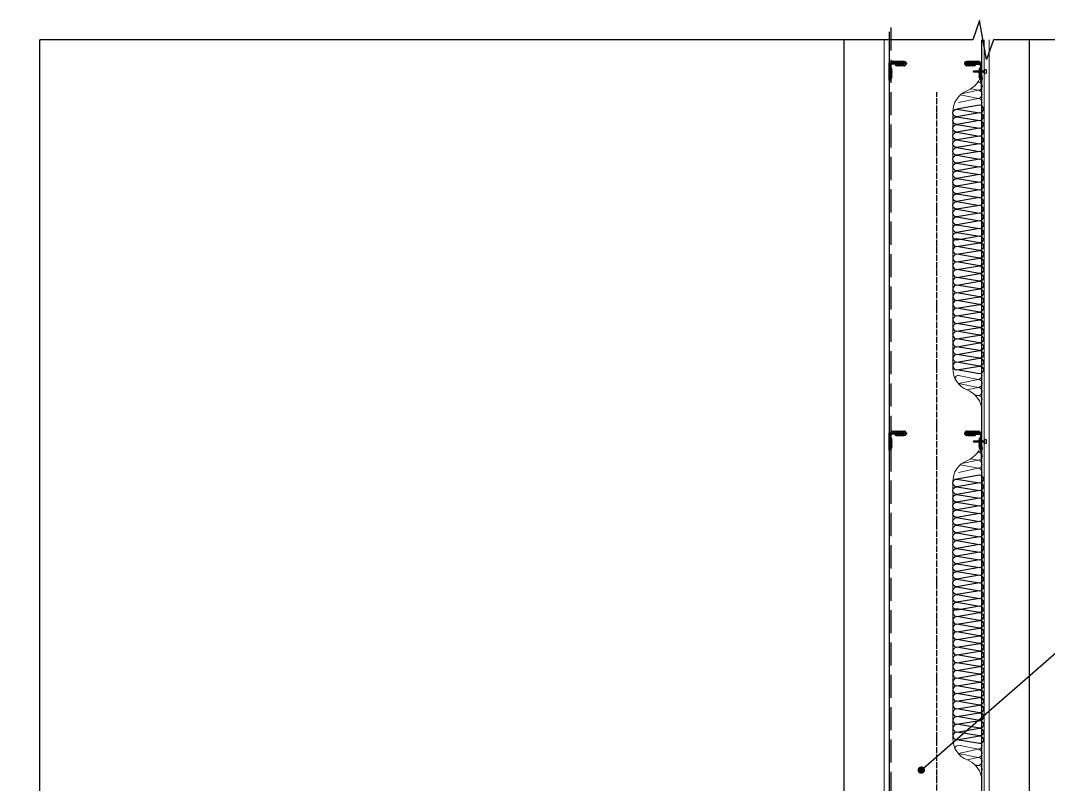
# Model space of a CAD drawing. Extents: x -1899985 to 1774885, y 556286 to 2175695.
# Drawn here: x -948432 to -945098, y 575523 to 578001 of the extents above; entities that cross this region are included whole.
import ezdxf
from ezdxf.xclip import XClip

# ---------------------------------------------------------------- set-up
doc = ezdxf.new("R2010")
doc.units = 0
doc.header["$LTSCALE"] = 10
doc.header["$MEASUREMENT"] = 0
doc.header["$XCLIPFRAME"] = 0
doc.linetypes.add('20剖面图$0$DOTE', pattern=[2.42, 2, -0.2, 0.02, -0.2])
doc.linetypes.add('20剖面图$0$ZN-DASH', pattern=[0.35, 0.25, -0.1])
for name, color, linetype in [('20剖面图$0$!ZN1-填充-8', 8, 'Continuous'), ('20剖面图$0$!ZN4-焊缝-8', 8, 'Continuous'), ('20剖面图$0$!ZN5-钢材投影-40', 40, 'Continuous'), ('20剖面图$0$!ZN5-钢材断面-2', 2, 'Continuous'), ('20剖面图$0$!ZN6-虚线-8', 8, '20剖面图$0$ZN-DASH'), ('20剖面图$0$A-AXIS-DOTE', 14, '20剖面图$0$DOTE'), ('20剖面图$0$A-AXIS-SYMB', 3, 'Continuous'), ('20剖面图$0$A-LIN-V', 9, 'Continuous'), ('20剖面图$0$COLUMN', 9, 'Continuous'), ('20剖面图$0$DIM_SYMB', 3, 'Continuous'), ('20剖面图$0$Fill', 8, 'Continuous'), ('A-LIN-V', 9, 'Continuous')]:
    doc.layers.add(name, color=color, linetype=linetype)
doc.layers.add('20剖面图$0$0_INSULATION', color=252, linetype='Continuous', lineweight=9, transparency=0.2)
doc.layers.add('20剖面图$0$0_SCREW RIVET', color=4, linetype='Continuous', lineweight=15)
doc.layers.add('20剖面图$0$彩钢板', color=6, linetype='Continuous', lineweight=15)

# ---------------------------------------------------------------- blocks, each defined once
blk = doc.blocks.new('20剖面图$0$G$C845E5159')
at = {"layer": '20剖面图$0$COLUMN'}
blk.add_lwpolyline([(300, 700), (300, -11000), (-300, -11000), (-300, 700), (300, 700)], dxfattribs=at)
blk = doc.blocks.new('20剖面图$0$2342432')
at = {"layer": '20剖面图$0$0_INSULATION'}
for p, q in [((-1752476.2, 571392.5), (-1752487.1, 571390.2)), ((-1752483.5, 571394), (-1752476.2, 571392.5)), ((-1752476.2, 571366.3), (-1752539.3, 571353.2)), ((-1752539.3, 571353.2), (-1752476.2, 571340.1)), ((-1752512.6, 571373.8), (-1752476.2, 571366.3)), ((-1752476.2, 571340.1), (-1752539.3, 571326.9)), ((-1752557.8, 570885.5), (-1752557.8, 571304.5)), ((-1752557.8, 571298.9), (-1752557.8, 570885.5)), ((-1752557.8, 570473.3), (-1752557.8, 570885.5)), ((-1752539.4, 570441.6), (-1752476.3, 570428.5)), ((-1752476.3, 570428.5), (-1752533.3, 570416.7)), ((-1752529.1, 570413.2), (-1752476.3, 570402.3)), ((-1752476.3, 570402.3), (-1752499.8, 570397.4))]:
    blk.add_line(p, q, dxfattribs=at)
for centre, radius, start, end in [((-1752539.4, 571444.7), 75.8, 292.1666, 346.2521), ((-1752485.9, 571307), 72, 110.2875, 181.9554), ((-1752485.9, 570470.8), 72, 178.0446, 249.7125), ((-1752541, 570332.4), 77, 9.828, 66.9693)]:
    blk.add_arc(centre, radius, start, end, dxfattribs=at)
at = {"layer": '20剖面图$0$0_INSULATION', "extrusion": (0, 0, -1)}
for centre, major_axis, ratio, start_param, end_param in [((-1752475.5, 571405.9), (-8.4, -10.7), 0.960759, 4.08278, 5.653576), ((-1752476.2, 571379.4), (0, 13.1), 0.988253, 0, 1.570796), ((-1752476.2, 571379.4), (0, 13.1), 0.988253, 1.570796, 3.141593), ((-1752539.3, 571340.1), (0, 13.1), 0.988253, 6.139662, 6.283185), ((-1752539.3, 571366.3), (0, 13.1), 0.988253, 3.141593, 3.269368), ((-1752476.2, 571353.2), (0, 13.1), 0.988253, 0, 1.570796), ((-1752476.2, 571353.2), (0, 13.1), 0.988253, 1.570796, 3.141593), ((-1752539.3, 571340.1), (0, 13.1), 0.988253, 3.141593, 4.407145), ((-1752476.2, 571327), (0, 13.1), 0.988253, 0, 1.570796), ((-1752476.3, 570441.6), (0, 13.1), 0.988253, 1.570796, 3.141593), ((-1752476.3, 570415.4), (0, 13.1), 0.988253, 0, 1.570796), ((-1752476.3, 570415.4), (0, 13.1), 0.988253, 1.570796, 3.141593), ((-1752475.5, 570388.9), (-8.4, 10.6), 0.960747, 0.629655, 2.200451), ((-1752475.3, 570389.2), (0, 13.1), 0.988253, 1.570796, 3.141593), ((-1752475.3, 570363), (0, 13.1), 0.988253, 0, 1.570796), ((-1752475.3, 570363), (0, 13.1), 0.988253, 1.570796, 2.416555)]:
    blk.add_ellipse(centre, major_axis=major_axis, ratio=ratio, start_param=start_param, end_param=end_param, dxfattribs=at)
at = {"layer": '20剖面图$0$Fill'}
for points in [[(-1752459.1, 570885.5, 0.385563), (-1752471.5, 570896.7), (-1752545.5, 570884, -1), (-1752545.5, 570909), (-1752471.5, 570896.7, 1), (-1752471.5, 570921.7), (-1752545.5, 570909, -1), (-1752545.5, 570934), (-1752471.5, 570921.7, 1), (-1752471.5, 570946.7), (-1752545.5, 570934, -1), (-1752545.5, 570959), (-1752471.5, 570946.7, 1), (-1752471.5, 570971.7), (-1752545.5, 570959, -1), (-1752545.5, 570984), (-1752471.5, 570971.7, 1), (-1752471.5, 570996.7), (-1752545.5, 570984, -1), (-1752545.5, 571009), (-1752471.5, 570996.7, 1), (-1752471.5, 571021.7), (-1752545.5, 571009, -1), (-1752545.5, 571034), (-1752471.5, 571021.7, 1), (-1752471.5, 571046.7), (-1752545.5, 571034, -1), (-1752545.5, 571059), (-1752471.5, 571046.7, 1), (-1752471.5, 571071.7), (-1752545.5, 571059, -1), (-1752545.5, 571084), (-1752471.5, 571071.7, 1), (-1752471.5, 571096.7), (-1752545.5, 571084, -1), (-1752545.5, 571109), (-1752471.5, 571096.7, 1), (-1752471.5, 571121.7), (-1752545.5, 571109, -1), (-1752545.5, 571134), (-1752471.5, 571121.7, 1), (-1752471.5, 571146.7), (-1752545.5, 571134, -1), (-1752545.5, 571159), (-1752471.5, 571146.7, 1), (-1752471.5, 571171.7), (-1752545.5, 571159, -1), (-1752545.5, 571184), (-1752471.5, 571171.7, 1), (-1752471.5, 571196.7), (-1752545.5, 571184, -1), (-1752545.5, 571209), (-1752471.5, 571196.7, 1), (-1752471.5, 571221.7), (-1752545.5, 571209, -1), (-1752545.5, 571234), (-1752471.5, 571221.7, 1), (-1752471.5, 571246.7), (-1752545.5, 571234, -1), (-1752545.5, 571259), (-1752471.5, 571246.7, 1), (-1752471.5, 571271.7), (-1752545.5, 571259, -1), (-1752545.5, 571284), (-1752471.5, 571271.7, 1), (-1752471.5, 571296.7), (-1752545.5, 571284, -1), (-1752545.5, 571309), (-1752471.5, 571296.7, 1), (-1752471.5, 571321.7), (-1752545.5, 571309)], [(-1752459.3, 570885.5, -0.355547), (-1752471.5, 570875.5), (-1752545.5, 570888.2, 1), (-1752545.5, 570863.2), (-1752471.5, 570875.5, -1), (-1752471.5, 570850.5), (-1752545.5, 570863.2, 1), (-1752545.5, 570838.2), (-1752471.5, 570850.5, -1), (-1752471.5, 570825.5), (-1752545.5, 570838.2, 1), (-1752545.5, 570813.2), (-1752471.5, 570825.5, -1), (-1752471.5, 570800.5), (-1752545.5, 570813.2, 1), (-1752545.5, 570788.2), (-1752471.5, 570800.5, -1), (-1752471.5, 570775.5), (-1752545.5, 570788.2, 1), (-1752545.5, 570763.2), (-1752471.5, 570775.5, -1), (-1752471.5, 570750.5), (-1752545.5, 570763.2, 1), (-1752545.5, 570738.2), (-1752471.5, 570750.5, -1), (-1752471.5, 570725.5), (-1752545.5, 570738.2, 1), (-1752545.5, 570713.2), (-1752471.5, 570725.5, -1), (-1752471.5, 570700.5), (-1752545.5, 570713.2, 1), (-1752545.5, 570688.2), (-1752471.5, 570700.5, -1), (-1752471.5, 570675.5), (-1752545.5, 570688.2, 1), (-1752545.5, 570663.2), (-1752471.5, 570675.5, -1), (-1752471.5, 570650.5), (-1752545.5, 570663.2, 1), (-1752545.5, 570638.2), (-1752471.5, 570650.5, -1), (-1752471.5, 570625.5), (-1752545.5, 570638.2, 1), (-1752545.5, 570613.2), (-1752471.5, 570625.5, -1), (-1752471.5, 570600.5), (-1752545.5, 570613.2, 1), (-1752545.5, 570588.2), (-1752471.5, 570600.5, -1), (-1752471.5, 570575.5), (-1752545.5, 570588.2, 1), (-1752545.5, 570563.2), (-1752471.5, 570575.5, -1), (-1752471.5, 570550.5), (-1752545.5, 570563.2, 1), (-1752545.5, 570538.2), (-1752471.5, 570550.5, -1), (-1752471.5, 570525.5), (-1752545.5, 570538.2, 1), (-1752545.5, 570513.2), (-1752471.5, 570525.5, -1), (-1752471.5, 570500.5), (-1752545.5, 570513.2, 1), (-1752545.5, 570488.2), (-1752471.5, 570500.5, -1), (-1752471.5, 570475.5), (-1752545.5, 570488.2, 1), (-1752545.5, 570463.2), (-1752471.5, 570475.5, -1), (-1752471.5, 570450.5), (-1752545.5, 570463.2)]]:
    blk.add_lwpolyline(points, format="xyb", dxfattribs=at)
blk = doc.blocks.new('20剖面图$0$ZN-角钢56X56X4')
at = {"layer": '20剖面图$0$!ZN1-填充-8'}
h = blk.add_hatch(dxfattribs=at)
h.set_pattern_fill('ANSI32', color=256, scale=0.5, style=0)
h.set_pattern_definition([(45, (0, 0), (-3.3676, 3.3676), []), (45, (2.245, 0), (-3.3676, 3.3676), [])])
edge = h.paths.add_edge_path()
edge.add_line((0, 0), (0, 56))
edge.add_line((0, 56), (2.7, 56))
edge.add_arc((2.7, 54.7), 1.33, 360, 450, ccw=False)
edge.add_line((4, 54.7), (4, 10))
edge.add_arc((10, 10), 6, 180, 270)
edge.add_line((10, 4), (54.7, 4))
edge.add_arc((54.7, 2.7), 1.33, 360, 450, ccw=False)
edge.add_line((56, 2.7), (56, 0))
edge.add_line((56, 0), (0, 0))
at = {"layer": '20剖面图$0$!ZN5-钢材断面-2'}
blk.add_lwpolyline([(0, 0), (0, 56), (2.7, 56, -0.414214), (4, 54.7), (4, 10, 0.414214), (10, 4), (54.7, 4, -0.414214), (56, 2.7), (56, 0), (0, 0)], format="xyb", dxfattribs=at)
blk = doc.blocks.new('20剖面图')
at = {"layer": '20剖面图$0$!ZN4-焊缝-8', "color": 8, "ltscale": 20}
for centre, start, end in [((-945610.2, 577842.3), 270, 90), ((-945604.6, 577863.5), 60, 180), ((-945599.6, 577863.5), 60, 180), ((-945599.6, 577863.5), 120, 180), ((-945594.6, 577863.5), 60, 180), ((-945594.6, 577863.5), 120, 180), ((-945590.2, 577859.5), 180, 300), ((-945589.6, 577863.5), 60, 180), ((-945589.6, 577863.5), 120, 180), ((-945585.2, 577859.5), 180, 300), ((-945585.2, 577859.5), 180, 240), ((-945584.6, 577863.5), 60, 180), ((-945584.6, 577863.5), 120, 180), ((-945580.2, 577859.5), 180, 300), ((-945580.2, 577859.5), 180, 240), ((-945579.6, 577863.5), 60, 180), ((-945579.6, 577863.5), 120, 180), ((-945575.2, 577859.5), 180, 300), ((-945575.2, 577859.5), 180, 240), ((-945574.6, 577863.5), 60, 180), ((-945574.6, 577863.5), 120, 180), ((-945570.2, 577859.5), 180, 300), ((-945570.2, 577859.5), 180, 240), ((-945569.6, 577863.5), 60, 180), ((-945569.6, 577863.5), 120, 180), ((-945565.2, 577859.5), 180, 0), ((-945565.2, 577859.5), 180, 240), ((-945564.6, 577863.5), 0, 180), ((-945564.6, 577863.5), 120, 180), ((-945363.9, 577863.5), 0, 180), ((-945363.3, 577859.5), 180, 0), ((-945358.9, 577863.5), 0, 120), ((-945363.9, 577863.5), 0, 60), ((-945363.3, 577859.5), 300, 0), ((-945358.3, 577859.5), 240, 0), ((-945353.9, 577863.5), 0, 120), ((-945358.9, 577863.5), 0, 60), ((-945358.3, 577859.5), 300, 0), ((-945353.3, 577859.5), 240, 0), ((-945348.9, 577863.5), 0, 120), ((-945353.9, 577863.5), 0, 60), ((-945353.3, 577859.5), 300, 0), ((-945348.3, 577859.5), 240, 0), ((-945343.9, 577863.5), 0, 120), ((-945348.9, 577863.5), 0, 60), ((-945348.3, 577859.5), 300, 0), ((-945343.3, 577859.5), 240, 0), ((-945338.9, 577863.5), 0, 120), ((-945343.9, 577863.5), 0, 60), ((-945343.3, 577859.5), 300, 0), ((-945338.3, 577859.5), 240, 0), ((-945333.9, 577863.5), 0, 120), ((-945338.9, 577863.5), 0, 60), ((-945328.9, 577863.5), 0, 120), ((-945333.9, 577863.5), 0, 60), ((-945323.9, 577863.5), 0, 120), ((-945328.9, 577863.5), 0, 60), ((-945318.2, 577842.3), 90, 270), ((-945610.2, 577842.3), 270, 330), ((-945610.2, 577837.3), 270, 30), ((-945610.2, 577837.3), 270, 330), ((-945610.2, 577832.3), 270, 30), ((-945610.2, 577832.3), 270, 330), ((-945610.2, 577827.3), 270, 30), ((-945610.2, 577827.3), 270, 330), ((-945610.2, 577822.3), 270, 30), ((-945610.2, 577822.3), 270, 330), ((-945610.2, 577817.3), 270, 30), ((-945318.2, 577837.3), 150, 270), ((-945318.2, 577832.3), 150, 270), ((-945318.2, 577827.3), 150, 270), ((-945318.2, 577822.3), 150, 270), ((-945318.2, 577817.3), 150, 270), ((-945318.2, 577842.3), 210, 270), ((-945318.2, 577837.3), 210, 270), ((-945318.2, 577832.3), 210, 270), ((-945318.2, 577827.3), 210, 270), ((-945318.2, 577822.3), 210, 270), ((-945610.2, 576642.3), 270, 90), ((-945604.6, 576663.5), 60, 180), ((-945599.6, 576663.5), 60, 180), ((-945599.6, 576663.5), 120, 180), ((-945594.6, 576663.5), 60, 180), ((-945594.6, 576663.5), 120, 180), ((-945590.2, 576659.5), 180, 300), ((-945589.6, 576663.5), 60, 180), ((-945589.6, 576663.5), 120, 180), ((-945585.2, 576659.5), 180, 300), ((-945585.2, 576659.5), 180, 240), ((-945584.6, 576663.5), 60, 180), ((-945584.6, 576663.5), 120, 180), ((-945580.2, 576659.5), 180, 300), ((-945580.2, 576659.5), 180, 240), ((-945579.6, 576663.5), 60, 180), ((-945579.6, 576663.5), 120, 180), ((-945575.2, 576659.5), 180, 300), ((-945575.2, 576659.5), 180, 240), ((-945574.6, 576663.5), 60, 180), ((-945574.6, 576663.5), 120, 180), ((-945570.2, 576659.5), 180, 300), ((-945570.2, 576659.5), 180, 240), ((-945569.6, 576663.5), 60, 180), ((-945569.6, 576663.5), 120, 180), ((-945565.2, 576659.5), 180, 0), ((-945565.2, 576659.5), 180, 240), ((-945564.6, 576663.5), 0, 180), ((-945564.6, 576663.5), 120, 180), ((-945363.9, 576663.5), 0, 180), ((-945363.3, 576659.5), 180, 0), ((-945358.9, 576663.5), 0, 120), ((-945363.9, 576663.5), 0, 60), ((-945363.3, 576659.5), 300, 0), ((-945358.3, 576659.5), 240, 0), ((-945353.9, 576663.5), 0, 120), ((-945358.9, 576663.5), 0, 60), ((-945358.3, 576659.5), 300, 0), ((-945353.3, 576659.5), 240, 0), ((-945348.9, 576663.5), 0, 120), ((-945353.9, 576663.5), 0, 60), ((-945353.3, 576659.5), 300, 0), ((-945348.3, 576659.5), 240, 0), ((-945343.9, 576663.5), 0, 120), ((-945348.9, 576663.5), 0, 60), ((-945348.3, 576659.5), 300, 0), ((-945343.3, 576659.5), 240, 0), ((-945338.9, 576663.5), 0, 120), ((-945343.9, 576663.5), 0, 60), ((-945343.3, 576659.5), 300, 0), ((-945338.3, 576659.5), 240, 0), ((-945333.9, 576663.5), 0, 120), ((-945338.9, 576663.5), 0, 60), ((-945328.9, 576663.5), 0, 120), ((-945333.9, 576663.5), 0, 60), ((-945323.9, 576663.5), 0, 120), ((-945328.9, 576663.5), 0, 60), ((-945318.2, 576642.3), 90, 270), ((-945610.2, 576642.3), 270, 330), ((-945610.2, 576637.3), 270, 30), ((-945610.2, 576637.3), 270, 330), ((-945610.2, 576632.3), 270, 30), ((-945610.2, 576632.3), 270, 330), ((-945610.2, 576627.3), 270, 30), ((-945610.2, 576627.3), 270, 330), ((-945610.2, 576622.3), 270, 30), ((-945610.2, 576622.3), 270, 330), ((-945610.2, 576617.3), 270, 30), ((-945318.2, 576637.3), 150, 270), ((-945318.2, 576632.3), 150, 270), ((-945318.2, 576627.3), 150, 270), ((-945318.2, 576622.3), 150, 270), ((-945318.2, 576617.3), 150, 270), ((-945318.2, 576642.3), 210, 270), ((-945318.2, 576637.3), 210, 270), ((-945318.2, 576632.3), 210, 270), ((-945318.2, 576627.3), 210, 270), ((-945318.2, 576622.3), 210, 270)]:
    blk.add_arc(centre, 5, start, end, dxfattribs=at)
at = {"layer": '20剖面图$0$!ZN5-钢材投影-40'}
for p, q in [((-945614.2, 577964.5), (-945614.2, 574835.5)), ((-945314.2, 574835.5), (-945314.2, 577937.9))]:
    blk.add_line(p, q, dxfattribs=at)
at = {"layer": '20剖面图$0$!ZN6-虚线-8', "ltscale": 30}
for p, q in [((-945614.8, 577962.8), (-945614.8, 574835.5)), ((-945609.2, 577978.6), (-945609.2, 574835.5))]:
    blk.add_line(p, q, dxfattribs=at)
at = {"layer": '20剖面图$0$0_INSULATION'}
for p, q in [((-945315.7, 577776.7), (-945314.9, 577895.6)), ((-945315.7, 576576.7), (-945314.9, 576695.6))]:
    blk.add_line(p, q, dxfattribs=at)
at = {"layer": '20剖面图$0$0_SCREW RIVET'}
for p, q in [((-945341.6, 577835.5), (-945339.8, 577837.7)), ((-945339.8, 577833.2), (-945341.6, 577835.5)), ((-945334.4, 577837.7), (-945339.8, 577837.7)), ((-945334.8, 577833.2), (-945339.8, 577833.2)), ((-945332.6, 577833.2), (-945334.3, 577833.2)), ((-945332.2, 577837.7), (-945333.9, 577837.7)), ((-945330.4, 577833.2), (-945332.1, 577833.2)), ((-945330, 577837.7), (-945331.7, 577837.7)), ((-945328.2, 577833.2), (-945329.9, 577833.2)), ((-945327.8, 577837.7), (-945329.5, 577837.7)), ((-945326, 577833.2), (-945327.7, 577833.2)), ((-945325.6, 577837.7), (-945327.3, 577837.7)), ((-945323.8, 577833.2), (-945325.5, 577833.2)), ((-945323.4, 577837.7), (-945325.1, 577837.7)), ((-945321.6, 577833.2), (-945323.3, 577833.2)), ((-945321.2, 577837.7), (-945322.9, 577837.7)), ((-945319.4, 577833.2), (-945321.1, 577833.2)), ((-945319, 577837.7), (-945320.7, 577837.7)), ((-945317.2, 577833.2), (-945318.9, 577833.2)), ((-945316.8, 577837.7), (-945318.5, 577837.7)), ((-945315, 577833.2), (-945316.7, 577833.2)), ((-945314.6, 577837.7), (-945316.3, 577837.7)), ((-945312.8, 577833.2), (-945314.5, 577833.2)), ((-945312.4, 577837.7), (-945314.1, 577837.7)), ((-945310.5, 577833.2), (-945312.3, 577833.2)), ((-945310.2, 577837.7), (-945311.9, 577837.7)), ((-945308.3, 577833.2), (-945310, 577833.2)), ((-945307.9, 577837.7), (-945309.6, 577837.7)), ((-945305.6, 577833.2), (-945307.8, 577833.2)), ((-945305.6, 577837.7), (-945307.4, 577837.7)), ((-945341.6, 576635.5), (-945339.8, 576637.7)), ((-945339.8, 576633.2), (-945341.6, 576635.5)), ((-945334.4, 576637.7), (-945339.8, 576637.7)), ((-945334.8, 576633.2), (-945339.8, 576633.2)), ((-945332.6, 576633.2), (-945334.3, 576633.2)), ((-945332.2, 576637.7), (-945333.9, 576637.7)), ((-945330.4, 576633.2), (-945332.1, 576633.2)), ((-945330, 576637.7), (-945331.7, 576637.7)), ((-945328.2, 576633.2), (-945329.9, 576633.2)), ((-945327.8, 576637.7), (-945329.5, 576637.7)), ((-945326, 576633.2), (-945327.7, 576633.2)), ((-945325.6, 576637.7), (-945327.3, 576637.7)), ((-945323.8, 576633.2), (-945325.5, 576633.2)), ((-945323.4, 576637.7), (-945325.1, 576637.7)), ((-945321.6, 576633.2), (-945323.3, 576633.2)), ((-945321.2, 576637.7), (-945322.9, 576637.7)), ((-945319.4, 576633.2), (-945321.1, 576633.2)), ((-945319, 576637.7), (-945320.7, 576637.7)), ((-945317.2, 576633.2), (-945318.9, 576633.2)), ((-945316.8, 576637.7), (-945318.5, 576637.7)), ((-945315, 576633.2), (-945316.7, 576633.2)), ((-945314.6, 576637.7), (-945316.3, 576637.7)), ((-945312.8, 576633.2), (-945314.5, 576633.2)), ((-945312.4, 576637.7), (-945314.1, 576637.7)), ((-945310.5, 576633.2), (-945312.3, 576633.2)), ((-945310.2, 576637.7), (-945311.9, 576637.7)), ((-945308.3, 576633.2), (-945310, 576633.2)), ((-945307.9, 576637.7), (-945309.6, 576637.7)), ((-945305.6, 576633.2), (-945307.8, 576633.2)), ((-945305.6, 576637.7), (-945307.4, 576637.7))]:
    blk.add_line(p, q, dxfattribs=at)
for points in [[(-945341.6, 577835.5), (-945333, 577836.8), (-945334.5, 577837.4), (-945334.5, 577837.4), (-945335, 577837.7)], [(-945334, 577836.6), (-945334.3, 577833.2), (-945334.6, 577832.7), (-945334.8, 577833.2), (-945334.5, 577836.6)], [(-945334, 577837.2), (-945333.9, 577837.7), (-945334.1, 577838.2), (-945334.4, 577837.7), (-945334.5, 577837.4)], [(-945341.6, 576635.5), (-945333, 576636.8), (-945334.5, 576637.4), (-945334.5, 576637.4), (-945335, 576637.7)], [(-945334, 576636.6), (-945334.3, 576633.2), (-945334.6, 576632.7), (-945334.8, 576633.2), (-945334.5, 576636.6)], [(-945334, 576637.2), (-945333.9, 576637.7), (-945334.1, 576638.2), (-945334.4, 576637.7), (-945334.5, 576637.4)]]:
    blk.add_lwpolyline(points, dxfattribs=at)
for points in [[(-945332.6, 577833.2), (-945332.2, 577837.7), (-945331.9, 577838.2), (-945331.7, 577837.7), (-945332.1, 577833.2), (-945332.4, 577832.7)], [(-945330.4, 577833.2), (-945330, 577837.7), (-945329.7, 577838.2), (-945329.5, 577837.7), (-945329.9, 577833.2), (-945330.2, 577832.7)], [(-945328.2, 577833.2), (-945327.8, 577837.7), (-945327.5, 577838.2), (-945327.3, 577837.7), (-945327.7, 577833.2), (-945328, 577832.7)], [(-945326, 577833.2), (-945325.6, 577837.7), (-945325.3, 577838.2), (-945325.1, 577837.7), (-945325.5, 577833.2), (-945325.8, 577832.7)], [(-945323.8, 577833.2), (-945323.4, 577837.7), (-945323.1, 577838.2), (-945322.9, 577837.7), (-945323.3, 577833.2), (-945323.6, 577832.7)], [(-945321.6, 577833.2), (-945321.2, 577837.7), (-945320.9, 577838.2), (-945320.7, 577837.7), (-945321.1, 577833.2), (-945321.4, 577832.7)], [(-945319.4, 577833.2), (-945319, 577837.7), (-945318.7, 577838.2), (-945318.5, 577837.7), (-945318.9, 577833.2), (-945319.2, 577832.7)], [(-945317.2, 577833.2), (-945316.8, 577837.7), (-945316.5, 577838.2), (-945316.3, 577837.7), (-945316.7, 577833.2), (-945317, 577832.7)], [(-945315, 577833.2), (-945314.6, 577837.7), (-945314.3, 577838.2), (-945314.1, 577837.7), (-945314.5, 577833.2), (-945314.8, 577832.7)], [(-945312.8, 577833.2), (-945312.4, 577837.7), (-945312.1, 577838.2), (-945311.9, 577837.7), (-945312.3, 577833.2), (-945312.5, 577832.7)], [(-945310.5, 577833.2), (-945310.2, 577837.7), (-945309.9, 577838.2), (-945309.6, 577837.7), (-945310, 577833.2), (-945310.3, 577832.7)], [(-945308.3, 577833.2), (-945307.9, 577837.7), (-945307.6, 577838.2), (-945307.4, 577837.7), (-945307.8, 577833.2), (-945308.1, 577832.7)], [(-945303.6, 577831), (-945303.6, 577840), (-945305.6, 577840), (-945305.6, 577831)], [(-945332.6, 576633.2), (-945332.2, 576637.7), (-945331.9, 576638.2), (-945331.7, 576637.7), (-945332.1, 576633.2), (-945332.4, 576632.7)], [(-945330.4, 576633.2), (-945330, 576637.7), (-945329.7, 576638.2), (-945329.5, 576637.7), (-945329.9, 576633.2), (-945330.2, 576632.7)], [(-945328.2, 576633.2), (-945327.8, 576637.7), (-945327.5, 576638.2), (-945327.3, 576637.7), (-945327.7, 576633.2), (-945328, 576632.7)], [(-945326, 576633.2), (-945325.6, 576637.7), (-945325.3, 576638.2), (-945325.1, 576637.7), (-945325.5, 576633.2), (-945325.8, 576632.7)], [(-945323.8, 576633.2), (-945323.4, 576637.7), (-945323.1, 576638.2), (-945322.9, 576637.7), (-945323.3, 576633.2), (-945323.6, 576632.7)], [(-945321.6, 576633.2), (-945321.2, 576637.7), (-945320.9, 576638.2), (-945320.7, 576637.7), (-945321.1, 576633.2), (-945321.4, 576632.7)], [(-945319.4, 576633.2), (-945319, 576637.7), (-945318.7, 576638.2), (-945318.5, 576637.7), (-945318.9, 576633.2), (-945319.2, 576632.7)], [(-945317.2, 576633.2), (-945316.8, 576637.7), (-945316.5, 576638.2), (-945316.3, 576637.7), (-945316.7, 576633.2), (-945317, 576632.7)], [(-945315, 576633.2), (-945314.6, 576637.7), (-945314.3, 576638.2), (-945314.1, 576637.7), (-945314.5, 576633.2), (-945314.8, 576632.7)], [(-945312.8, 576633.2), (-945312.4, 576637.7), (-945312.1, 576638.2), (-945311.9, 576637.7), (-945312.3, 576633.2), (-945312.5, 576632.7)], [(-945310.5, 576633.2), (-945310.2, 576637.7), (-945309.9, 576638.2), (-945309.6, 576637.7), (-945310, 576633.2), (-945310.3, 576632.7)], [(-945308.3, 576633.2), (-945307.9, 576637.7), (-945307.6, 576638.2), (-945307.4, 576637.7), (-945307.8, 576633.2), (-945308.1, 576632.7)], [(-945303.6, 576631), (-945303.6, 576640), (-945305.6, 576640), (-945305.6, 576631)]]:
    blk.add_lwpolyline(points, close=True, dxfattribs=at)
for points in [[(-945302.9, 577828.5, 0.414214), (-945298.9, 577832.5), (-945298.9, 577838.5, 0.414214), (-945302.9, 577842.5), (-945302.9, 577842.5), (-945303.6, 577842.5), (-945303.6, 577828.5), (-945302.9, 577828.5)], [(-945302.9, 576628.5, 0.414214), (-945298.9, 576632.5), (-945298.9, 576638.5, 0.414214), (-945302.9, 576642.5), (-945302.9, 576642.5), (-945303.6, 576642.5), (-945303.6, 576628.5), (-945302.9, 576628.5)]]:
    blk.add_lwpolyline(points, format="xyb", close=True, dxfattribs=at)
at = {"layer": '20剖面图$0$A-AXIS-DOTE'}
blk.add_line((-945460.2, 565072.8), (-945460.2, 577768.7), dxfattribs=at)
at = {"layer": '20剖面图$0$A-AXIS-SYMB'}
blk.add_line((-945510.2, 575569.3), (-944610.5, 576355.5), dxfattribs=at)
blk.add_line((-945510.2, 575569.3), (-944610.5, 576355.5), dxfattribs=at)
at = {"layer": '20剖面图$0$A-AXIS-SYMB', "const_width": 12}
blk.add_lwpolyline([(-945514.8, 575565.4, 1), (-945505.7, 575573.3, 1)], format="xyb", close=True, dxfattribs=at)
blk.add_lwpolyline([(-945514.8, 575565.4, 1), (-945505.7, 575573.3, 1)], format="xyb", close=True, dxfattribs=at)
at = {"layer": '20剖面图$0$DIM_SYMB'}
for points in [[(-942250, 577937.9), (-945275.7, 577937.9), (-945298.6, 577874.9), (-945320.9, 578000.9), (-945343.2, 577937.9), (-948369, 577937.9)], [(-948369, 566363.1), (-948369, 572116.7), (-948432, 572139.7), (-948306, 572161.9), (-948369, 572184.2), (-948369, 577937.9)]]:
    blk.add_lwpolyline(points, dxfattribs=at)
at = {"layer": '20剖面图$0$彩钢板'}
for p, q in [((-945614.2, 577964.5), (-945614.2, 574835.5)), ((-945630.2, 577937.9), (-945630.2, 574835.5)), ((-945306.2, 577937.9), (-945306.2, 574835.5)), ((-945290.2, 577937.9), (-945290.2, 574835.5))]:
    blk.add_line(p, q, dxfattribs=at)
at = {"layer": '20剖面图$0$!ZN5-钢材断面-2', "extrusion": (0, 0, -1), "xscale": -1, "zscale": -1, "rotation": 90}
for p in [(945614.2, 577863.5), (945614.2, 576663.5)]:
    blk.add_blockref('20剖面图$0$ZN-角钢56X56X4', p, dxfattribs=at)
at = {"layer": '20剖面图$0$!ZN5-钢材断面-2', "extrusion": (0, 0, -1), "zscale": -1, "rotation": 270}
for p in [(945314.2, 577863.5), (945314.2, 576663.5)]:
    blk.add_blockref('20剖面图$0$ZN-角钢56X56X4', p, dxfattribs=at)
at = {"layer": '20剖面图$0$A-LIN-V'}
ref = blk.add_blockref('20剖面图$0$G$C845E5159', (-945460.2, 579257.5), dxfattribs=at)
XClip(ref).set_block_clipping_path([(-1212.3866562452, -12616.0079631957), (3210.2872155558, -1319.5526150048)])
at = {"layer": '20剖面图$0$A-LIN-V', "xscale": -1, "rotation": 180}
for p in [(807150.2, 1148176.9), (807150.2, 1146976.9)]:
    blk.add_blockref('20剖面图$0$2342432', p, dxfattribs=at)

msp = doc.modelspace()

# ---------------------------------------------------------------- block references
at = {"layer": 'A-LIN-V'}
msp.add_blockref('20剖面图', (0, 0), dxfattribs=at)

doc.saveas('drawing.dxf')
